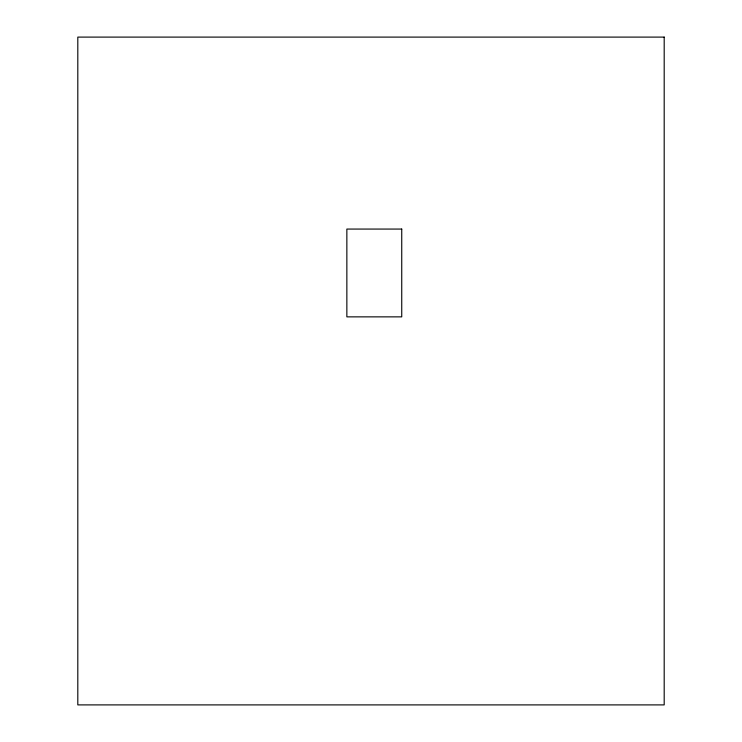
<?xml version="1.0" encoding="UTF-8"?>
<svg xmlns="http://www.w3.org/2000/svg" width="742" height="742" viewBox="0 0 742 742"><rect width="100%" height="100%" fill="white"/><g stroke="black" fill="none" stroke-linecap="round" stroke-linejoin="round"><path stroke-width="1.11" d="M664.192 37.1L77.808 37.1L77.808 704.9L664.192 704.9L664.192 37.1M401.737 229.065L346.857 229.065L346.857 316.862L401.737 316.862L401.737 229.065"/></g></svg>
